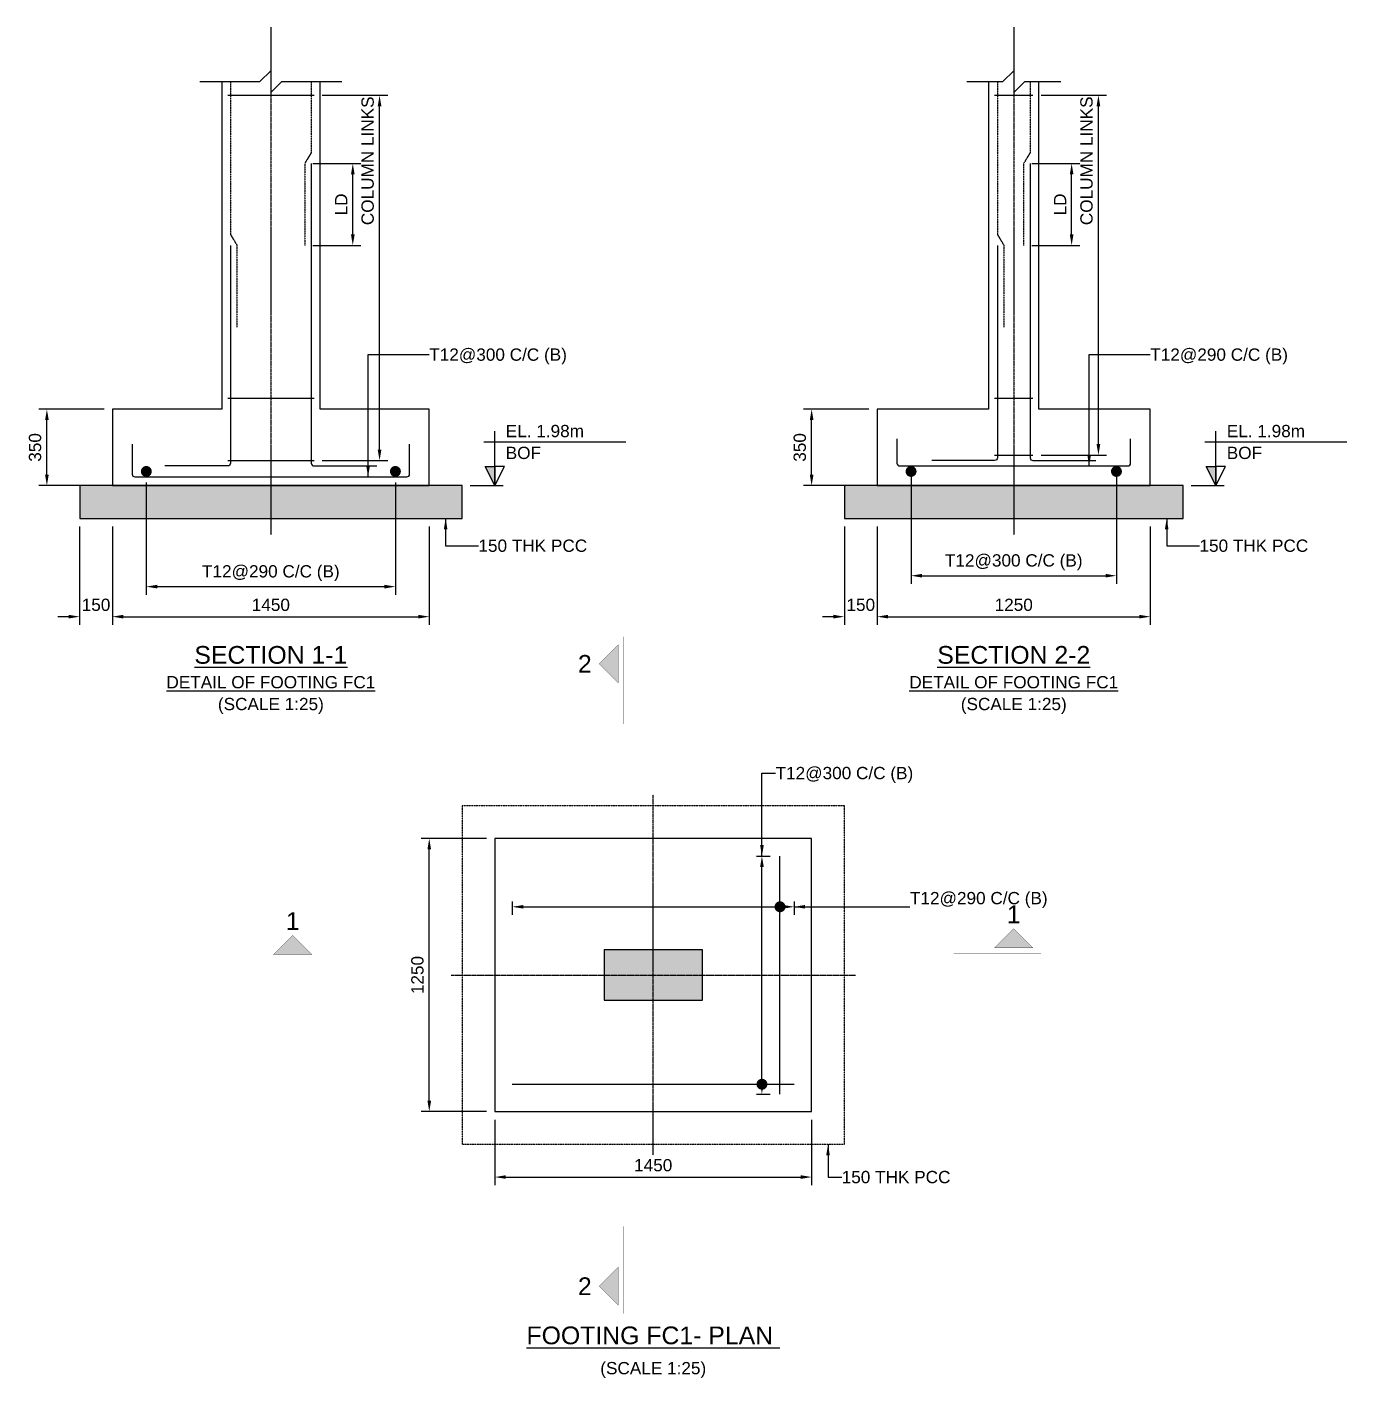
# Model space of a CAD drawing. Header units: inches. Extents: x -816171 to 9366335, y -450961 to 689132.
# Drawn here: x 5380734 to 5404897, y 453614 to 478358 of the extents above; entities that cross this region are included whole.
import ezdxf
from ezdxf.enums import TextEntityAlignment as Align

# ---------------------------------------------------------------- set-up
doc = ezdxf.new("R2010")
doc.units = ezdxf.units.IN
doc.header["$MEASUREMENT"] = 0
doc.linetypes.add('Cline', pattern=[1, 0.625, -0.125, 0.125, -0.125])
doc.linetypes.add('DASHED', pattern=[0.75, 0.5, -0.25])
for name, color, linetype in [('Center Line', 1, 'Continuous'), ('Column', 2, 'Continuous'), ('Concrete Line', 2, 'Continuous'), ('Dim', 31, 'Continuous'), ('Footing', 4, 'Continuous'), ('Labels', 4, 'Continuous'), ('PCC', 5, 'Continuous'), ('Reinforcement', 130, 'Continuous'), ('Section Mark', 5, 'Continuous'), ('Solid', 25, 'Continuous'), ('Text', 31, 'Continuous')]:
    doc.layers.add(name, color=color, linetype=linetype)
doc.styles.add('SC-FTG1', font='sanss___.ttf')
doc.styles.add('SC-FTG2', font='SansSerif')
doc.dimstyles.new('RccFooting', dxfattribs={"dimtxt": 225, "dimasz": 200, "dimexe": 150, "dimexo": 150, "dimgap": 100, "dimtad": 1, "dimtoh": 1, "dimdec": 4, "dimlfac": 0.25, "dimzin": 0, "dimdsep": 46, "dimtxsty": 'SC-FTG2', "dimcen": 0.09, "dimclrd": 8, "dimclre": 8, "dimclrt": 31, "dimadec": 0, "dimazin": 0, "dimtfac": 1, "dimtdec": 0, "dimtix": 1, "dimtofl": 0, "dimtmove": 0, "dimatfit": 3, "dimfxl": 1, "dimtolj": 1, "dimtzin": 0, "dimarcsym": 0})

# ---------------------------------------------------------------- blocks, each defined once
blk = doc.blocks.new('*D3893')
at = {"layer": 'DEFPOINTS', "color": 0, "transparency": 16777216}
for p in [(5389297, 458494), (5395097, 458494), (5395097, 457294)]:
    blk.add_point(p, dxfattribs=at)
at = {"layer": 'Dim', "color": 8, "lineweight": -2, "transparency": 16777216}
for p, q in [((5389297, 458344), (5389297, 457144)), ((5395097, 458344), (5395097, 457144)), ((5389497, 457294), (5394897, 457294))]:
    blk.add_line(p, q, dxfattribs=at)
at = {"layer": 'Dim', "color": 8, "transparency": 16777216}
for points in [[(5389497, 457327), (5389497, 457261), (5389297, 457294)], [(5394897, 457327), (5394897, 457261), (5395097, 457294)]]:
    blk.add_solid(points, dxfattribs=at)
at = {"layer": 'Dim', "color": 31, "transparency": 16777216, "insert": (5392197, 457510), "char_height": 225, "attachment_point": 5, "style": 'SC-FTG2'}
blk.add_mtext('\\A1;1450', dxfattribs=at)
blk = doc.blocks.new('*D3894')
at = {"layer": 'DEFPOINTS', "color": 0, "transparency": 16777216}
for p in [(5388097, 463494), (5389297, 463494), (5389297, 458494)]:
    blk.add_point(p, dxfattribs=at)
at = {"layer": 'Dim', "color": 8, "lineweight": -2, "transparency": 16777216}
for p, q in [((5389147, 463494), (5387947, 463494)), ((5388097, 458694), (5388097, 463294)), ((5389147, 458494), (5387947, 458494))]:
    blk.add_line(p, q, dxfattribs=at)
at = {"layer": 'Dim', "color": 8, "transparency": 16777216}
for points in [[(5388064, 463294), (5388131, 463294), (5388097, 463494)], [(5388064, 458694), (5388131, 458694), (5388097, 458494)]]:
    blk.add_solid(points, dxfattribs=at)
at = {"layer": 'Dim', "color": 31, "transparency": 16777216, "insert": (5387881, 460994), "char_height": 225, "attachment_point": 5, "rotation": 90, "style": 'SC-FTG2'}
blk.add_mtext('\\A1;1250', dxfattribs=at)
blk = doc.blocks.new('*D3895')
at = {"layer": 'DEFPOINTS', "color": 0, "transparency": 16777216}
for p in [(5393937, 463174), (5394187, 463174), (5393937, 458814)]:
    blk.add_point(p, dxfattribs=at)
at = {"layer": 'Dim', "color": 8, "lineweight": -2, "transparency": 16777216}
for p, q in [((5394087, 463174), (5394337, 463174)), ((5394187, 459014), (5394187, 462974)), ((5394087, 458814), (5394337, 458814))]:
    blk.add_line(p, q, dxfattribs=at)
at = {"layer": 'Dim', "color": 8, "transparency": 16777216}
for points in [[(5394154, 462974), (5394221, 462974), (5394187, 463174)], [(5394154, 459014), (5394221, 459014), (5394187, 458814)]]:
    blk.add_solid(points, dxfattribs=at)
blk = doc.blocks.new('*D3896')
at = {"layer": 'DEFPOINTS', "color": 0, "transparency": 16777216}
for p in [(5389617, 462494), (5394777, 462494), (5394777, 462244)]:
    blk.add_point(p, dxfattribs=at)
at = {"layer": 'Dim', "color": 8, "lineweight": -2, "transparency": 16777216}
for p, q in [((5389617, 462344), (5389617, 462094)), ((5389817, 462244), (5394577, 462244)), ((5394777, 462344), (5394777, 462094))]:
    blk.add_line(p, q, dxfattribs=at)
at = {"layer": 'Dim', "color": 8, "transparency": 16777216}
for points in [[(5389817, 462277), (5389817, 462211), (5389617, 462244)], [(5394577, 462277), (5394577, 462211), (5394777, 462244)]]:
    blk.add_solid(points, dxfattribs=at)
blk = doc.blocks.new('*D3897')
at = {"layer": 'DEFPOINTS', "color": 0, "transparency": 16777216}
for p in [(5381697, 469358), (5382297, 469358), (5382297, 467558)]:
    blk.add_point(p, dxfattribs=at)
at = {"layer": 'Dim', "color": 8, "lineweight": -2, "transparency": 16777216}
for p, q in [((5381697, 469208), (5381697, 467408)), ((5382297, 469208), (5382297, 467408)), ((5381497, 467558), (5381297, 467558)), ((5382497, 467558), (5382697, 467558))]:
    blk.add_line(p, q, dxfattribs=at)
at = {"layer": 'Dim', "color": 8, "transparency": 16777216}
for points in [[(5381497, 467592), (5381497, 467525), (5381697, 467558)], [(5382497, 467592), (5382497, 467525), (5382297, 467558)]]:
    blk.add_solid(points, dxfattribs=at)
at = {"layer": 'Dim', "color": 31, "transparency": 16777216, "insert": (5381997, 467774), "char_height": 225, "attachment_point": 5, "style": 'SC-FTG2'}
blk.add_mtext('\\A1;150', dxfattribs=at)
blk = doc.blocks.new('*D3898')
at = {"layer": 'DEFPOINTS', "color": 0, "transparency": 16777216}
for p in [(5382297, 469358), (5388097, 469358), (5388097, 467558)]:
    blk.add_point(p, dxfattribs=at)
at = {"layer": 'Dim', "color": 8, "lineweight": -2, "transparency": 16777216}
for p, q in [((5382297, 469208), (5382297, 467408)), ((5388097, 469208), (5388097, 467408)), ((5382497, 467558), (5387897, 467558))]:
    blk.add_line(p, q, dxfattribs=at)
at = {"layer": 'Dim', "color": 8, "transparency": 16777216}
for points in [[(5382497, 467592), (5382497, 467525), (5382297, 467558)], [(5387897, 467592), (5387897, 467525), (5388097, 467558)]]:
    blk.add_solid(points, dxfattribs=at)
at = {"layer": 'Dim', "color": 31, "transparency": 16777216, "insert": (5385197, 467774), "char_height": 225, "attachment_point": 5, "style": 'SC-FTG2'}
blk.add_mtext('\\A1;1450', dxfattribs=at)
blk = doc.blocks.new('*D3883')
at = {"layer": 'DEFPOINTS', "color": 0, "transparency": 16777216}
for p in [(5381097, 471358), (5382297, 471358), (5382297, 469958)]:
    blk.add_point(p, dxfattribs=at)
at = {"layer": 'Dim', "color": 8, "lineweight": -2, "transparency": 16777216}
for p, q in [((5382147, 471358), (5380947, 471358)), ((5381097, 470158), (5381097, 471158)), ((5382147, 469958), (5380947, 469958))]:
    blk.add_line(p, q, dxfattribs=at)
at = {"layer": 'Dim', "color": 8, "transparency": 16777216}
for points in [[(5381064, 471158), (5381131, 471158), (5381097, 471358)], [(5381064, 470158), (5381131, 470158), (5381097, 469958)]]:
    blk.add_solid(points, dxfattribs=at)
at = {"layer": 'Dim', "color": 31, "transparency": 16777216, "insert": (5380881, 470658), "char_height": 225, "attachment_point": 5, "rotation": 90, "style": 'SC-FTG2'}
blk.add_mtext('\\A1;350', dxfattribs=at)
blk = doc.blocks.new('*D3884')
at = {"layer": 'DEFPOINTS', "color": 0, "transparency": 16777216}
for p in [(5382917, 470168), (5387477, 470168), (5387477, 468108)]:
    blk.add_point(p, dxfattribs=at)
at = {"layer": 'Dim', "color": 8, "lineweight": -2, "transparency": 16777216}
for p, q in [((5382917, 470018), (5382917, 467958)), ((5387477, 470018), (5387477, 467958)), ((5383117, 468108), (5387277, 468108))]:
    blk.add_line(p, q, dxfattribs=at)
at = {"layer": 'Dim', "color": 8, "transparency": 16777216}
for points in [[(5383117, 468142), (5383117, 468075), (5382917, 468108)], [(5387277, 468142), (5387277, 468075), (5387477, 468108)]]:
    blk.add_solid(points, dxfattribs=at)
at = {"layer": 'Dim', "color": 31, "transparency": 16777216, "insert": (5385197, 468355), "char_height": 225, "attachment_point": 5, "style": 'SC-FTG2'}
blk.add_mtext('\\A1;T12@290 C/C (B)', dxfattribs=at)
blk = doc.blocks.new('*D3885')
at = {"layer": 'DEFPOINTS', "color": 0, "transparency": 16777216}
for p in [(5385817, 475858), (5386697, 475858), (5385817, 474358)]:
    blk.add_point(p, dxfattribs=at)
at = {"layer": 'Dim', "color": 8, "lineweight": -2, "transparency": 16777216}
for p, q in [((5385967, 475858), (5386847, 475858)), ((5386697, 474558), (5386697, 475658)), ((5385967, 474358), (5386847, 474358))]:
    blk.add_line(p, q, dxfattribs=at)
at = {"layer": 'Dim', "color": 8, "transparency": 16777216}
for points in [[(5386664, 475658), (5386731, 475658), (5386697, 475858)], [(5386664, 474558), (5386731, 474558), (5386697, 474358)]]:
    blk.add_solid(points, dxfattribs=at)
at = {"layer": 'Dim', "color": 31, "transparency": 16777216, "insert": (5386485, 475108), "char_height": 225, "attachment_point": 5, "rotation": 90, "style": 'SC-FTG2'}
blk.add_mtext('\\A1;LD', dxfattribs=at)
blk = doc.blocks.new('*D3886')
at = {"layer": 'DEFPOINTS', "color": 0, "transparency": 16777216}
for p in [(5385987, 477108), (5387187, 477108), (5385987, 470418)]:
    blk.add_point(p, dxfattribs=at)
at = {"layer": 'Dim', "color": 8, "lineweight": -2, "transparency": 16777216}
for p, q in [((5386137, 477108), (5387337, 477108)), ((5387187, 470618), (5387187, 476908)), ((5386137, 470418), (5387337, 470418))]:
    blk.add_line(p, q, dxfattribs=at)
at = {"layer": 'Dim', "color": 8, "transparency": 16777216}
for points in [[(5387154, 476908), (5387221, 476908), (5387187, 477108)], [(5387154, 470618), (5387221, 470618), (5387187, 470418)]]:
    blk.add_solid(points, dxfattribs=at)
at = {"layer": 'Dim', "color": 31, "transparency": 16777216, "insert": (5386970, 475908), "char_height": 225, "attachment_point": 5, "rotation": 90, "style": 'SC-FTG2'}
blk.add_mtext('\\A1;COLUMN LINKS', dxfattribs=at)
blk = doc.blocks.new('*D3887')
at = {"layer": 'DEFPOINTS', "color": 0, "transparency": 16777216}
for p in [(5395697, 469358), (5396297, 469358), (5396297, 467558)]:
    blk.add_point(p, dxfattribs=at)
at = {"layer": 'Dim', "color": 8, "lineweight": -2, "transparency": 16777216}
for p, q in [((5395697, 469208), (5395697, 467408)), ((5396297, 469208), (5396297, 467408)), ((5395497, 467558), (5395297, 467558)), ((5396497, 467558), (5396697, 467558))]:
    blk.add_line(p, q, dxfattribs=at)
at = {"layer": 'Dim', "color": 8, "transparency": 16777216}
for points in [[(5395497, 467592), (5395497, 467525), (5395697, 467558)], [(5396497, 467592), (5396497, 467525), (5396297, 467558)]]:
    blk.add_solid(points, dxfattribs=at)
at = {"layer": 'Dim', "color": 31, "transparency": 16777216, "insert": (5395997, 467774), "char_height": 225, "attachment_point": 5, "style": 'SC-FTG2'}
blk.add_mtext('\\A1;150', dxfattribs=at)
blk = doc.blocks.new('*D3888')
at = {"layer": 'DEFPOINTS', "color": 0, "transparency": 16777216}
for p in [(5396297, 469358), (5401297, 469358), (5401297, 467558)]:
    blk.add_point(p, dxfattribs=at)
at = {"layer": 'Dim', "color": 8, "lineweight": -2, "transparency": 16777216}
for p, q in [((5396297, 469208), (5396297, 467408)), ((5401297, 469208), (5401297, 467408)), ((5396497, 467558), (5401097, 467558))]:
    blk.add_line(p, q, dxfattribs=at)
at = {"layer": 'Dim', "color": 8, "transparency": 16777216}
for points in [[(5396497, 467592), (5396497, 467525), (5396297, 467558)], [(5401097, 467592), (5401097, 467525), (5401297, 467558)]]:
    blk.add_solid(points, dxfattribs=at)
at = {"layer": 'Dim', "color": 31, "transparency": 16777216, "insert": (5398797, 467774), "char_height": 225, "attachment_point": 5, "style": 'SC-FTG2'}
blk.add_mtext('\\A1;1250', dxfattribs=at)
blk = doc.blocks.new('*D3889')
at = {"layer": 'DEFPOINTS', "color": 0, "transparency": 16777216}
for p in [(5395097, 471358), (5396297, 471358), (5396297, 469958)]:
    blk.add_point(p, dxfattribs=at)
at = {"layer": 'Dim', "color": 8, "lineweight": -2, "transparency": 16777216}
for p, q in [((5396147, 471358), (5394947, 471358)), ((5395097, 470158), (5395097, 471158)), ((5396147, 469958), (5394947, 469958))]:
    blk.add_line(p, q, dxfattribs=at)
at = {"layer": 'Dim', "color": 8, "transparency": 16777216}
for points in [[(5395064, 471158), (5395131, 471158), (5395097, 471358)], [(5395064, 470158), (5395131, 470158), (5395097, 469958)]]:
    blk.add_solid(points, dxfattribs=at)
at = {"layer": 'Dim', "color": 31, "transparency": 16777216, "insert": (5394881, 470658), "char_height": 225, "attachment_point": 5, "rotation": 90, "style": 'SC-FTG2'}
blk.add_mtext('\\A1;350', dxfattribs=at)
blk = doc.blocks.new('*D3890')
at = {"layer": 'DEFPOINTS', "color": 0, "transparency": 16777216}
for p in [(5396917, 470368), (5400677, 470368), (5400677, 468308)]:
    blk.add_point(p, dxfattribs=at)
at = {"layer": 'Dim', "color": 8, "lineweight": -2, "transparency": 16777216}
for p, q in [((5396917, 470218), (5396917, 468158)), ((5400677, 470218), (5400677, 468158)), ((5397117, 468308), (5400477, 468308))]:
    blk.add_line(p, q, dxfattribs=at)
at = {"layer": 'Dim', "color": 8, "transparency": 16777216}
for points in [[(5397117, 468342), (5397117, 468275), (5396917, 468308)], [(5400477, 468342), (5400477, 468275), (5400677, 468308)]]:
    blk.add_solid(points, dxfattribs=at)
at = {"layer": 'Dim', "color": 31, "transparency": 16777216, "insert": (5398797, 468555), "char_height": 225, "attachment_point": 5, "style": 'SC-FTG2'}
blk.add_mtext('\\A1;T12@300 C/C (B)', dxfattribs=at)
blk = doc.blocks.new('*D3891')
at = {"layer": 'DEFPOINTS', "color": 0, "transparency": 16777216}
for p in [(5398977, 475858), (5399857, 475858), (5398977, 474358)]:
    blk.add_point(p, dxfattribs=at)
at = {"layer": 'Dim', "color": 8, "lineweight": -2, "transparency": 16777216}
for p, q in [((5399127, 475858), (5400007, 475858)), ((5399857, 474558), (5399857, 475658)), ((5399127, 474358), (5400007, 474358))]:
    blk.add_line(p, q, dxfattribs=at)
at = {"layer": 'Dim', "color": 8, "transparency": 16777216}
for points in [[(5399824, 475658), (5399891, 475658), (5399857, 475858)], [(5399824, 474558), (5399891, 474558), (5399857, 474358)]]:
    blk.add_solid(points, dxfattribs=at)
at = {"layer": 'Dim', "color": 31, "transparency": 16777216, "insert": (5399645, 475108), "char_height": 225, "attachment_point": 5, "rotation": 90, "style": 'SC-FTG2'}
blk.add_mtext('\\A1;LD', dxfattribs=at)
blk = doc.blocks.new('*D3892')
at = {"layer": 'DEFPOINTS', "color": 0, "transparency": 16777216}
for p in [(5399147, 477108), (5400347, 477108), (5399147, 470518)]:
    blk.add_point(p, dxfattribs=at)
at = {"layer": 'Dim', "color": 8, "lineweight": -2, "transparency": 16777216}
for p, q in [((5399297, 477108), (5400497, 477108)), ((5400347, 470718), (5400347, 476908)), ((5399297, 470518), (5400497, 470518))]:
    blk.add_line(p, q, dxfattribs=at)
at = {"layer": 'Dim', "color": 8, "transparency": 16777216}
for points in [[(5400314, 476908), (5400381, 476908), (5400347, 477108)], [(5400314, 470718), (5400381, 470718), (5400347, 470518)]]:
    blk.add_solid(points, dxfattribs=at)
at = {"layer": 'Dim', "color": 31, "transparency": 16777216, "insert": (5400130, 475908), "char_height": 225, "attachment_point": 5, "rotation": 90, "style": 'SC-FTG2'}
blk.add_mtext('\\A1;COLUMN LINKS', dxfattribs=at)

msp = doc.modelspace()

# ---------------------------------------------------------------- hatches: boundary and pattern name
at = {"layer": 'Solid'}
for points in [[(5389297.38402, 469958.17077), (5389122.38402, 470308.17077), (5389297.38402, 470308.17077)], [(5402497.38402, 469958.17077), (5402322.38402, 470308.17077), (5402497.38402, 470308.17077)], [(5381697.38402, 469358.17077), (5388697.38402, 469358.17077), (5388697.38402, 469958.17077), (5381697.38402, 469958.17077)], [(5395697.38402, 469358.17077), (5401897.38402, 469358.17077), (5401897.38402, 469958.17077), (5395697.38402, 469958.17077)], [(5391557.38402, 467044.12355), (5391207.38402, 466694.12355), (5391557.38402, 466344.12355), (5391557.38402, 467044.12355)], [(5399147.38402, 461494.12355), (5398797.38402, 461844.12355), (5398447.38402, 461494.12355), (5399147.38402, 461494.12355)], [(5385247.38402, 461370.12355), (5385597.38402, 461720.12355), (5385947.38402, 461370.12355), (5385247.38402, 461370.12355)], [(5391297.38402, 460534.12355), (5393097.38402, 460534.12355), (5393097.38402, 461454.12355), (5391297.38402, 461454.12355)], [(5391557.38402, 454944.12355), (5391207.38402, 455294.12355), (5391557.38402, 455644.12355), (5391557.38402, 454944.12355)]]:
    msp.add_hatch(color=256, dxfattribs=at).paths.add_polyline_path(points, flags=0)

# ---------------------------------------------------------------- linework, layer by layer
at = {"layer": 'Center Line', "linetype": 'Cline'}
for points in [[(5385197.38402, 478358.17077), (5385197.38402, 469058.17077)], [(5398797.38402, 478358.17077), (5398797.38402, 469058.17077)], [(5392197.38402, 457694.12355), (5392197.38402, 464294.12355)], [(5388497.38402, 460994.12355), (5395897.38402, 460994.12355)]]:
    msp.add_lwpolyline(points, dxfattribs=at)
at = {"layer": 'Column'}
msp.add_lwpolyline([(5391297.38402, 460534.12355), (5393097.38402, 460534.12355), (5393097.38402, 461454.12355), (5391297.38402, 461454.12355), (5391297.38402, 460534.12355)], dxfattribs=at)
at = {"layer": 'Concrete Line'}
for points in [[(5384297.38402, 477358.17077), (5384297.38402, 471358.17077), (5382297.38402, 471358.17077), (5382297.38402, 469958.17077), (5388097.38402, 469958.17077), (5388097.38402, 471358.17077), (5386097.38402, 471358.17077), (5386097.38402, 477358.17077)], [(5383897.38402, 477358.17077), (5384997.38402, 477358.17077), (5385197.38402, 477558.17077), (5385197.38402, 477158.17077), (5385397.38402, 477358.17077), (5386497.38402, 477358.17077)], [(5398337.38402, 477358.17077), (5398337.38402, 471358.17077), (5396297.38402, 471358.17077), (5396297.38402, 469958.17077), (5401297.38402, 469958.17077), (5401297.38402, 471358.17077), (5399257.38402, 471358.17077), (5399257.38402, 477358.17077)], [(5397937.38402, 477358.17077), (5398597.38402, 477358.17077), (5398797.38402, 477558.17077), (5398797.38402, 477158.17077), (5398997.38402, 477358.17077), (5399657.38402, 477358.17077)]]:
    msp.add_lwpolyline(points, dxfattribs=at)
at = {"layer": 'Dim', "color": 8, "const_width": 100}
for points in [[(5394467.38402, 462244.12355, 1), (5394567.38402, 462244.12355, 1)], [(5394137.38402, 458994.12355, 1), (5394237.38402, 458994.12355, 1)]]:
    msp.add_lwpolyline(points, format="xyb", close=True, dxfattribs=at)
at = {"layer": 'Footing'}
msp.add_lwpolyline([(5389297.38402, 458494.12355), (5395097.38402, 458494.12355), (5395097.38402, 463494.12355), (5389297.38402, 463494.12355), (5389297.38402, 458494.12355)], dxfattribs=at)
at = {"layer": 'PCC'}
for points in [[(5381697.38402, 469358.17077), (5388697.38402, 469358.17077), (5388697.38402, 469958.17077), (5381697.38402, 469958.17077), (5381697.38402, 469358.17077)], [(5395697.38402, 469358.17077), (5401897.38402, 469358.17077), (5401897.38402, 469958.17077), (5395697.38402, 469958.17077), (5395697.38402, 469358.17077)]]:
    msp.add_lwpolyline(points, dxfattribs=at)
at = {"layer": 'PCC', "linetype": 'DASHED'}
msp.add_lwpolyline([(5388697.38402, 457894.12355), (5395697.38402, 457894.12355), (5395697.38402, 464094.12355), (5388697.38402, 464094.12355), (5388697.38402, 457894.12355)], dxfattribs=at)
at = {"layer": 'Reinforcement', "linetype": 'DASHED'}
for points in [[(5384457.38402, 477358.17077), (5384457.38402, 474558.17077), (5384577.38402, 474358.17077), (5384577.38402, 472858.17077)], [(5385937.38402, 477358.17077), (5385937.38402, 476058.17077), (5385817.38402, 475858.17077), (5385817.38402, 474358.17077)], [(5398497.38402, 477358.17077), (5398497.38402, 474558.17077), (5398617.38402, 474358.17077), (5398617.38402, 472858.17077)], [(5399097.38402, 477358.17077), (5399097.38402, 476058.17077), (5398977.38402, 475858.17077), (5398977.38402, 474358.17077)]]:
    msp.add_lwpolyline(points, dxfattribs=at)
at = {"layer": 'Reinforcement'}
for points in [[(5384407.38402, 477108.17077), (5385987.38402, 477108.17077)], [(5398447.38402, 477108.17077), (5399147.38402, 477108.17077)], [(5384407.38402, 471558.17077), (5385987.38402, 471558.17077)], [(5398447.38402, 471558.17077), (5399147.38402, 471558.17077)], [(5384407.38402, 470418.17077), (5385987.38402, 470418.17077)], [(5398447.38402, 470518.17077), (5399147.38402, 470518.17077)], [(5394517.38402, 458814.12355), (5394517.38402, 463174.12355)], [(5389617.38402, 458994.12355), (5394777.38402, 458994.12355)]]:
    msp.add_lwpolyline(points, dxfattribs=at)
for points in [[(5385937.38402, 475858.17077), (5385937.38402, 470368.17077, 0.4), (5385987.38402, 470318.17077), (5387137.38402, 470318.17077, 0.4), (5387137.38402, 470318.17077), (5387137.38402, 470318.17077)], [(5399097.38402, 475858.17077), (5399097.38402, 470468.17077, 0.4), (5399147.38402, 470418.17077), (5400297.38402, 470418.17077, 0.4), (5400297.38402, 470418.17077), (5400297.38402, 470418.17077)], [(5384457.38402, 474358.17077), (5384457.38402, 470368.17077, -0.4), (5384407.38402, 470318.17077), (5383257.38402, 470318.17077, 0.4), (5383257.38402, 470318.17077), (5383257.38402, 470318.17077)], [(5398497.38402, 474358.17077), (5398497.38402, 470468.17077, -0.4), (5398447.38402, 470418.17077), (5397297.38402, 470418.17077, 0.4), (5397297.38402, 470418.17077), (5397297.38402, 470418.17077)], [(5382657.38402, 470718.17077), (5382657.38402, 470168.17077, 0.4), (5382707.38402, 470118.17077), (5387687.38402, 470118.17077, 0.4), (5387737.38402, 470168.17077), (5387737.38402, 470718.17077)], [(5396657.38402, 470818.17077), (5396657.38402, 470368.17077, 0.4), (5396707.38402, 470318.17077), (5400887.38402, 470318.17077, 0.4), (5400937.38402, 470368.17077), (5400937.38402, 470818.17077)]]:
    msp.add_lwpolyline(points, format="xyb", dxfattribs=at)
at = {"layer": 'Reinforcement', "const_width": 100}
for points in [[(5382867.38402, 470218.17077, 1), (5382967.38402, 470218.17077, 1)], [(5387427.38402, 470218.17077, 1), (5387527.38402, 470218.17077, 1)], [(5396867.38402, 470218.17077, 1), (5396967.38402, 470218.17077, 1)], [(5400627.38402, 470218.17077, 1), (5400727.38402, 470218.17077, 1)]]:
    msp.add_lwpolyline(points, format="xyb", close=True, dxfattribs=at)
at = {"layer": 'Section Mark'}
for p, q in [((5388847.38402, 469958.17077), (5389447.38402, 469958.17077)), ((5402047.38402, 469958.17077), (5402647.38402, 469958.17077))]:
    msp.add_line(p, q, dxfattribs=at)
for points in [[(5389297.38402, 469958.17077), (5389297.38402, 470958.17077)], [(5402497.38402, 469958.17077), (5402497.38402, 470958.17077)], [(5389097.38402, 470758.17077), (5391697.38402, 470758.17077)], [(5402297.38402, 470758.17077), (5404897.38402, 470758.17077)], [(5389297.38402, 469958.17077), (5389122.38402, 470308.17077), (5389297.38402, 470308.17077), (5389297.38402, 469958.17077)], [(5389297.38402, 469958.17077), (5389472.38402, 470308.17077), (5389297.38402, 470308.17077), (5389297.38402, 469958.17077)], [(5402497.38402, 469958.17077), (5402322.38402, 470308.17077), (5402497.38402, 470308.17077), (5402497.38402, 469958.17077)], [(5402497.38402, 469958.17077), (5402672.38402, 470308.17077), (5402497.38402, 470308.17077), (5402497.38402, 469958.17077)]]:
    msp.add_lwpolyline(points, dxfattribs=at)
at = {"layer": 'Section Mark', "const_width": 5}
for points in [[(5391657.38402, 465594.12355), (5391657.38402, 467194.12355)], [(5391557.38402, 467044.12355), (5391207.38402, 466694.12355), (5391557.38402, 466344.12355), (5391557.38402, 467044.12355)], [(5399147.38402, 461494.12355), (5398797.38402, 461844.12355), (5398447.38402, 461494.12355), (5399147.38402, 461494.12355)], [(5385247.38402, 461370.12355), (5385597.38402, 461720.12355), (5385947.38402, 461370.12355), (5385247.38402, 461370.12355)], [(5386697.38402, 461270.12355), (5385097.38402, 461270.12355)], [(5397697.38402, 461394.12355), (5399297.38402, 461394.12355)], [(5391657.38402, 456394.12355), (5391657.38402, 454794.12355)], [(5391557.38402, 454944.12355), (5391207.38402, 455294.12355), (5391557.38402, 455644.12355), (5391557.38402, 454944.12355)]]:
    msp.add_lwpolyline(points, dxfattribs=at)

# ---------------------------------------------------------------- texts
at = {"layer": 'Dim', "style": 'SC-FTG2'}
for s, p in [('T12@300 C/C (B)', (5388097.38402, 472358.17077)), ('T12@290 C/C (B)', (5401297.38402, 472358.17077)), ('150 THK PCC', (5388997.38402, 468858.17077)), ('150 THK PCC', (5402197.38402, 468858.17077)), ('150 THK PCC', (5395647.38402, 457294.12355))]:
    msp.add_text(s, height=225, dxfattribs=at).set_placement(p, align=Align.MIDDLE_LEFT)
at = {"layer": 'Labels', "style": 'SC-FTG1'}
for s, p in [('%%USECTION 1-1', (5385197.38402, 466858.17077)), ('%%USECTION 2-2', (5398797.38402, 466858.17077)), ('%%uFOOTING FC1- PLAN ', (5392197.38402, 454394.12355))]:
    msp.add_text(s, height=325, dxfattribs=at).set_placement(p, align=Align.MIDDLE_CENTER)
at = {"layer": 'Section Mark', "style": 'SC-FTG1'}
for s, p in [('2', (5390944.88402, 466694.12355)), ('1', (5398797.38402, 462106.62355)), ('1', (5385597.38402, 461982.62355)), ('2', (5390944.88402, 455294.12355))]:
    msp.add_text(s, height=325, dxfattribs=at).set_placement(p, align=Align.MIDDLE_CENTER)
at = {"layer": 'Text'}
for s, style, p in [('EL. 1.98m', 'SC-FTG2', (5389497.38402, 470958.17077)), ('EL. 1.98m', 'SC-FTG2', (5402697.38402, 470958.17077)), ('BOF', 'SC-FTG2', (5389497.38402, 470558.17077)), ('BOF', 'SC-FTG2', (5402697.38402, 470558.17077)), ('T12@300 C/C (B)', 'SC-FTG1', (5394437.38402, 464694.12355)), ('T12@290 C/C (B)', 'SC-FTG1', (5396897.38402, 462403.19188))]:
    msp.add_text(s, height=225, dxfattribs=dict(at, style=style)).set_placement(p, align=Align.MIDDLE_LEFT)
at = {"layer": 'Text', "style": 'SC-FTG1'}
for s, p in [('%%UDETAIL OF FOOTING FC1', (5385197.38402, 466358.17077)), ('%%UDETAIL OF FOOTING FC1', (5398797.38402, 466358.17077)), ('(SCALE 1:25)', (5385197.38402, 465958.17077)), ('(SCALE 1:25)', (5398797.38402, 465958.17077)), ('(SCALE 1:25)', (5392197.38402, 453794.12355))]:
    msp.add_text(s, height=225, dxfattribs=at).set_placement(p, align=Align.MIDDLE_CENTER)

# ---------------------------------------------------------------- dimensions: what is measured, and where the dimension line sits
at = {"layer": 'Dim'}
for base, p1, p2, angle, text, picture, middle in [((5387187.38402, 477108.17077), (5385987.38402, 470418.17077), (5385987.38402, 477108.17077), 90, 'COLUMN LINKS', '*D3886', (5387187.38402, 475908.17077)), ((5400347.38402, 477108.17077), (5399147.38402, 470518.17077), (5399147.38402, 477108.17077), 90, 'COLUMN LINKS', '*D3892', (5400347.38402, 475908.17077)), ((5386697.38402, 475858.17077), (5385817.38402, 474358.17077), (5385817.38402, 475858.17077), 90, 'LD', '*D3885', (5386697.38402, 475108.17077)), ((5399857.38402, 475858.17077), (5398977.38402, 474358.17077), (5398977.38402, 475858.17077), 90, 'LD', '*D3891', (5399857.38402, 475108.17077)), ((5394187.38402, 463174.12355), (5393937.38402, 458814.12355), (5393937.38402, 463174.12355), 90, ' ', '*D3895', (5394187.38402, 460294.12355)), ((5394777.38402, 462244.12355), (5389617.38402, 462494.12355), (5394777.38402, 462494.12355), 0, ' ', '*D3896', (5393217.38402, 462244.12355))]:
    dim = msp.add_linear_dim(base=base, p1=p1, p2=p2, angle=angle, text=text, dimstyle='RccFooting', override={"dimjust": 0}, dxfattribs=at)
    dim.commit()
    dim.dimension.update_dxf_attribs({"geometry": picture, "text_midpoint": middle, "dimtype": 161})
for p1, p2, distance, text, picture, middle in [((5382297.38402, 469958.17077), (5382297.38402, 471358.17077), 1200, '350', '*D3883', (5380881.33464, 470658.17077)), ((5396297.38402, 469958.17077), (5396297.38402, 471358.17077), 1200, '350', '*D3889', (5394881.33464, 470658.17077)), ((5382917.38402, 470168.17077), (5387477.38402, 470168.17077), -2060, 'T12@290 C/C (B)', '*D3884', (5385197.38402, 468355.23867)), ((5396917.38402, 470368.17077), (5400677.38402, 470368.17077), -2060, 'T12@300 C/C (B)', '*D3890', (5398797.38402, 468555.23867)), ((5381697.38402, 469358.17077), (5382297.38402, 469358.17077), -1800, '150', '*D3897', (5381997.38402, 467774.06583)), ((5382297.38402, 469358.17077), (5388097.38402, 469358.17077), -1800, '1450', '*D3898', (5385197.38402, 467774.06583)), ((5395697.38402, 469358.17077), (5396297.38402, 469358.17077), -1800, '150', '*D3887', (5395997.38402, 467774.06583)), ((5396297.38402, 469358.17077), (5401297.38402, 469358.17077), -1800, '1250', '*D3888', (5398797.38402, 467774.06583)), ((5389297.38402, 458494.12355), (5389297.38402, 463494.12355), 1200, '1250', '*D3894', (5387881.48896, 460994.12355)), ((5389297.38402, 458494.12355), (5395097.38402, 458494.12355), -1200, '1450', '*D3893', (5392197.38402, 457510.01861))]:
    dim = msp.add_aligned_dim(p1=p1, p2=p2, distance=distance, text=text, dimstyle='RccFooting', dxfattribs=at)
    dim.commit()
    dim.dimension.update_dxf_attribs({"geometry": picture, "text_midpoint": middle})

# ---------------------------------------------------------------- leaders
at = {"layer": 'Dim', "color": 8}
for points in [[(5386977.38402, 470118.17077), (5386977.38402, 472358.17077), (5388097.38402, 472358.17077)], [(5400177.38402, 470318.17077), (5400177.38402, 472358.17077), (5401297.38402, 472358.17077)], [(5388397.38402, 469358.17077), (5388397.38402, 468858.17077), (5388997.38402, 468858.17077)], [(5401597.38402, 469358.17077), (5401597.38402, 468858.17077), (5402197.38402, 468858.17077)], [(5394187.38402, 463174.12355), (5394187.38402, 464694.12355), (5394437.38402, 464694.12355)], [(5394777.38402, 462244.12355), (5396897.38402, 462244.12355), (5396897.38402, 462244.12355)], [(5395397.38402, 457894.12355), (5395397.38402, 457294.12355), (5395647.38402, 457294.12355)]]:
    msp.add_leader(points, dimstyle='RccFooting', dxfattribs=at)

doc.saveas('drawing.dxf')
